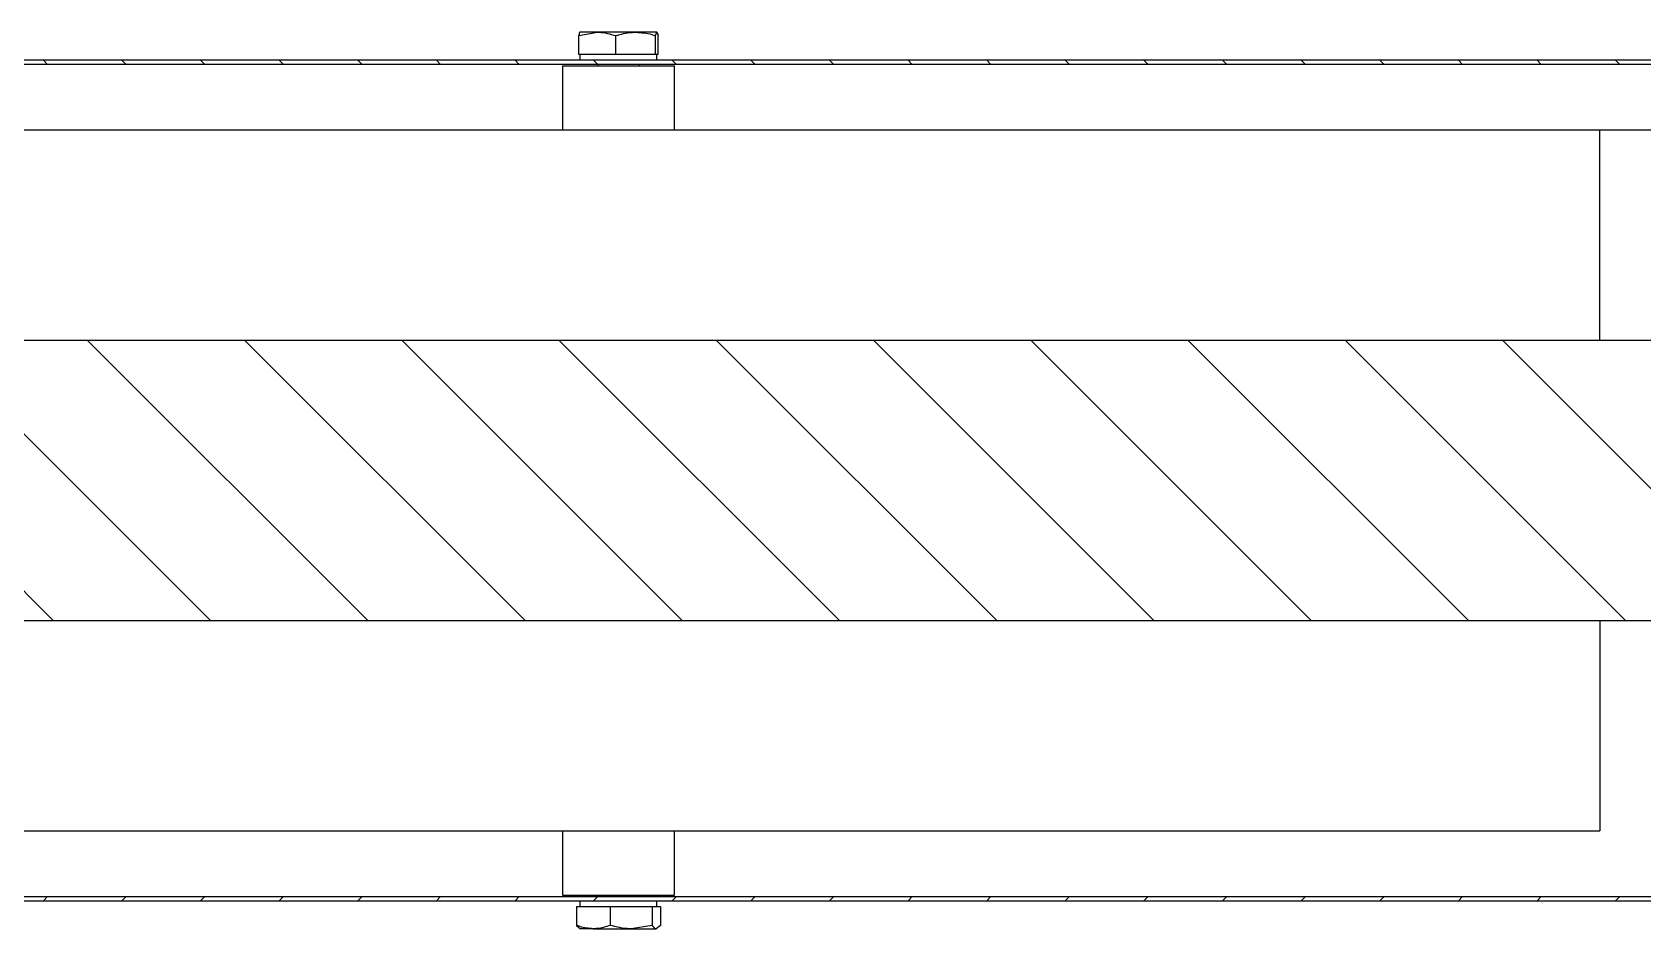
# Model space of a CAD drawing. Header units: millimetres. Extents: x -48 to 1187, y 2 to 839.
# Drawn here: x 259.02 to 305.02, y 385.62 to 411.22 of the extents above; entities that cross this region are included whole.
import ezdxf

# ---------------------------------------------------------------- set-up
doc = ezdxf.new("R2010")
doc.units = ezdxf.units.MM

# ---------------------------------------------------------------- blocks, each defined once
blk = doc.blocks.new('SW_HATCH_1')
at = {"color": 0, "linetype": 'Continuous', "lineweight": 18}
for p, q in [((104.168, 35.88), (104.048, 36)), ((106.413, 35.88), (106.293, 36)), ((108.658, 35.88), (108.538, 36)), ((110.903, 35.88), (110.783, 36)), ((113.148, 35.88), (113.028, 36)), ((115.393, 35.88), (115.273, 36)), ((117.638, 35.88), (117.518, 36)), ((119.883, 35.88), (119.763, 36)), ((122.128, 35.88), (122.008, 36)), ((124.373, 35.88), (124.253, 36)), ((126.618, 35.88), (126.498, 36)), ((128.863, 35.88), (128.743, 36)), ((131.108, 35.88), (130.988, 36)), ((133.353, 35.88), (133.233, 36)), ((135.599, 35.88), (135.479, 36)), ((137.844, 35.88), (137.724, 36)), ((140.089, 35.88), (139.969, 36)), ((142.334, 35.88), (142.214, 36)), ((144.579, 35.88), (144.459, 36)), ((146.824, 35.88), (146.704, 36)), ((149.069, 35.88), (148.949, 36)), ((104.332, 20), (96.332, 28)), ((108.822, 20), (100.822, 28)), ((113.312, 20), (105.312, 28)), ((117.803, 20), (109.803, 28)), ((122.293, 20), (114.293, 28)), ((126.783, 20), (118.783, 28)), ((131.273, 20), (123.273, 28)), ((135.763, 20), (127.763, 28)), ((140.253, 20), (132.253, 28)), ((144.743, 20), (136.743, 28)), ((149.233, 20), (141.233, 28)), ((160.762, 12.961), (145.724, 28)), ((104.048, 12), (104.168, 12.12)), ((106.293, 12), (106.413, 12.12)), ((108.538, 12), (108.658, 12.12)), ((110.783, 12), (110.903, 12.12)), ((113.028, 12), (113.148, 12.12)), ((115.273, 12), (115.393, 12.12)), ((117.518, 12), (117.638, 12.12)), ((119.763, 12), (119.883, 12.12)), ((122.008, 12), (122.128, 12.12)), ((124.253, 12), (124.373, 12.12)), ((126.498, 12), (126.618, 12.12)), ((128.743, 12), (128.863, 12.12)), ((130.988, 12), (131.108, 12.12)), ((133.233, 12), (133.353, 12.12)), ((135.479, 12), (135.599, 12.12)), ((137.724, 12), (137.844, 12.12)), ((139.969, 12), (140.089, 12.12)), ((142.214, 12), (142.334, 12.12)), ((144.459, 12), (144.579, 12.12)), ((146.704, 12), (146.824, 12.12)), ((148.949, 12), (149.069, 12.12))]:
    blk.add_line(p, q, dxfattribs=at)

msp = doc.modelspace()

# ---------------------------------------------------------------- linework, layer by layer
at = {"color": 7, "linetype": 'Continuous', "lineweight": 25}
for p, q in [((274.63115, 411.120955), (275.162503, 411.219203)), ((275.162503, 411.219203), (274.666718, 411.219203)), ((276.260777, 411.219203), (275.162503, 411.219203)), ((276.863265, 411.219203), (276.260777, 411.219203)), ((276.827697, 411.120955), (276.863265, 411.219203)), ((274.63115, 410.579203), (274.63115, 411.120955)), ((275.693856, 410.579203), (275.693856, 411.120955)), ((276.827697, 410.579203), (276.827697, 411.120955)), ((276.898832, 410.579203), (276.898832, 411.120955)), ((311.517783, 410.299204), (159.267429, 410.299203)), ((311.397755, 410.419204), (159.387453, 410.419203)), ((275.162503, 410.579203), (274.63115, 410.579203)), ((274.664991, 410.579203), (274.664991, 410.419203)), ((275.693856, 410.579203), (275.162503, 410.579203)), ((275.164991, 410.299203), (275.164991, 410.259203)), ((276.260777, 410.579203), (275.693856, 410.579203)), ((276.827697, 410.579203), (276.260777, 410.579203)), ((276.364991, 410.259203), (276.364991, 410.299203)), ((276.863265, 410.579203), (276.827697, 410.579203)), ((276.898832, 410.579203), (276.863265, 410.579203)), ((276.864991, 410.419203), (276.864991, 410.579203)), ((274.164991, 410.259203), (274.164991, 408.419203)), ((274.164991, 410.259203), (277.364991, 410.259203)), ((277.364991, 408.419203), (277.364991, 410.259203)), ((303.792389, 408.419204), (164.992389, 408.419203)), ((303.792389, 402.419204), (303.792389, 408.419204)), ((307.761418, 408.419204), (303.792389, 408.419204)), ((307.761419, 402.419204), (161.02336, 402.419203)), ((161.02336, 394.419203), (307.761419, 394.419204)), ((303.792389, 394.419204), (303.792389, 388.419204)), ((164.992389, 388.419203), (303.792389, 388.419204)), ((274.164991, 388.419203), (274.164991, 386.579203)), ((277.364991, 386.579203), (277.364991, 388.419203)), ((159.267429, 386.539203), (311.517783, 386.539204)), ((159.387453, 386.419203), (311.397755, 386.419204)), ((274.164991, 386.579203), (277.364991, 386.579203)), ((274.664991, 386.419203), (274.664991, 386.259203)), ((275.164991, 386.579203), (275.164991, 386.539203)), ((276.364991, 386.539203), (276.364991, 386.579203)), ((276.864991, 386.259203), (276.864991, 386.419203)), ((274.56506, 386.259203), (274.56506, 385.717451)), ((274.56506, 386.259203), (275.045406, 386.259203)), ((275.045406, 386.259203), (275.525751, 386.259203)), ((275.525751, 386.259203), (275.525751, 385.717451)), ((275.525751, 386.259203), (276.125717, 386.259203)), ((276.125717, 386.259203), (276.725683, 386.259203)), ((276.725683, 386.259203), (276.725683, 385.717451)), ((276.725683, 386.259203), (276.845303, 386.259203)), ((276.845303, 386.259203), (276.964923, 386.259203)), ((276.964923, 386.259203), (276.964923, 385.717451)), ((274.56506, 385.717451), (274.68468, 385.619203)), ((275.045406, 385.619203), (274.666879, 385.619203)), ((275.045406, 385.619203), (276.125717, 385.619203)), ((276.725683, 385.717451), (276.125717, 385.619203)), ((276.125717, 385.619203), (276.845303, 385.619203)), ((276.964923, 385.717451), (276.845303, 385.619203))]:
    msp.add_line(p, q, dxfattribs=at)
for points, knots in [([(274.666718, 411.219203), (274.665875, 411.219105), (274.653864, 411.217708), (274.642095, 411.167573), (274.63115, 411.120955)], [0, 0, 0, 0, 0.070150268, 1, 1, 1, 1]), ([(275.162503, 411.219203), (275.175091, 411.219105), (275.354522, 411.217708), (275.530357, 411.167573), (275.693856, 411.120955)], [0, 0, 0, 0, 0.070150268, 1, 1, 1, 1]), ([(275.693856, 411.120955), (275.838351, 411.161328), (276.025354, 411.213577), (276.217174, 411.218161), (276.260777, 411.219203)], [0, 0, 0, 0, 0.7726909478, 1, 1, 1, 1]), ([(276.260777, 411.219203), (276.41332, 411.20665), (276.60525, 411.190855), (276.789821, 411.132857), (276.827697, 411.120955)], [0, 0, 0, 0, 0.7947832543, 1, 1, 1, 1]), ([(276.863265, 411.219203), (276.864107, 411.219105), (276.876118, 411.217708), (276.887888, 411.167573), (276.898832, 411.120955)], [0, 0, 0, 0, 0.070150268, 1, 1, 1, 1]), ([(275.045406, 385.619203), (274.916157, 385.631757), (274.753537, 385.647552), (274.597152, 385.705549), (274.56506, 385.717451)], [0, 0, 0, 0, 0.794783254, 1, 1, 1, 1]), ([(275.525751, 385.717451), (275.403322, 385.677079), (275.244877, 385.62483), (275.08235, 385.620246), (275.045406, 385.619203)], [0, 0, 0, 0, 0.772690948, 1, 1, 1, 1]), ([(276.125717, 385.619203), (276.111505, 385.619301), (275.908903, 385.620699), (275.710363, 385.670833), (275.525751, 385.717451)], [0, 0, 0, 0, 0.070150268, 1, 1, 1, 1]), ([(276.845303, 385.619203), (276.842469, 385.619301), (276.802075, 385.620699), (276.762491, 385.670833), (276.725683, 385.717451)], [0, 0, 0, 0, 0.070150268, 1, 1, 1, 1])]:
    msp.add_open_spline(points, degree=3, knots=knots, dxfattribs=at)

# ---------------------------------------------------------------- block references
at = {"color": 7, "linetype": 'Continuous', "lineweight": 18}
msp.add_blockref('SW_HATCH_1', (155.29367, 374.419203), dxfattribs=at)

doc.saveas('drawing.dxf')
